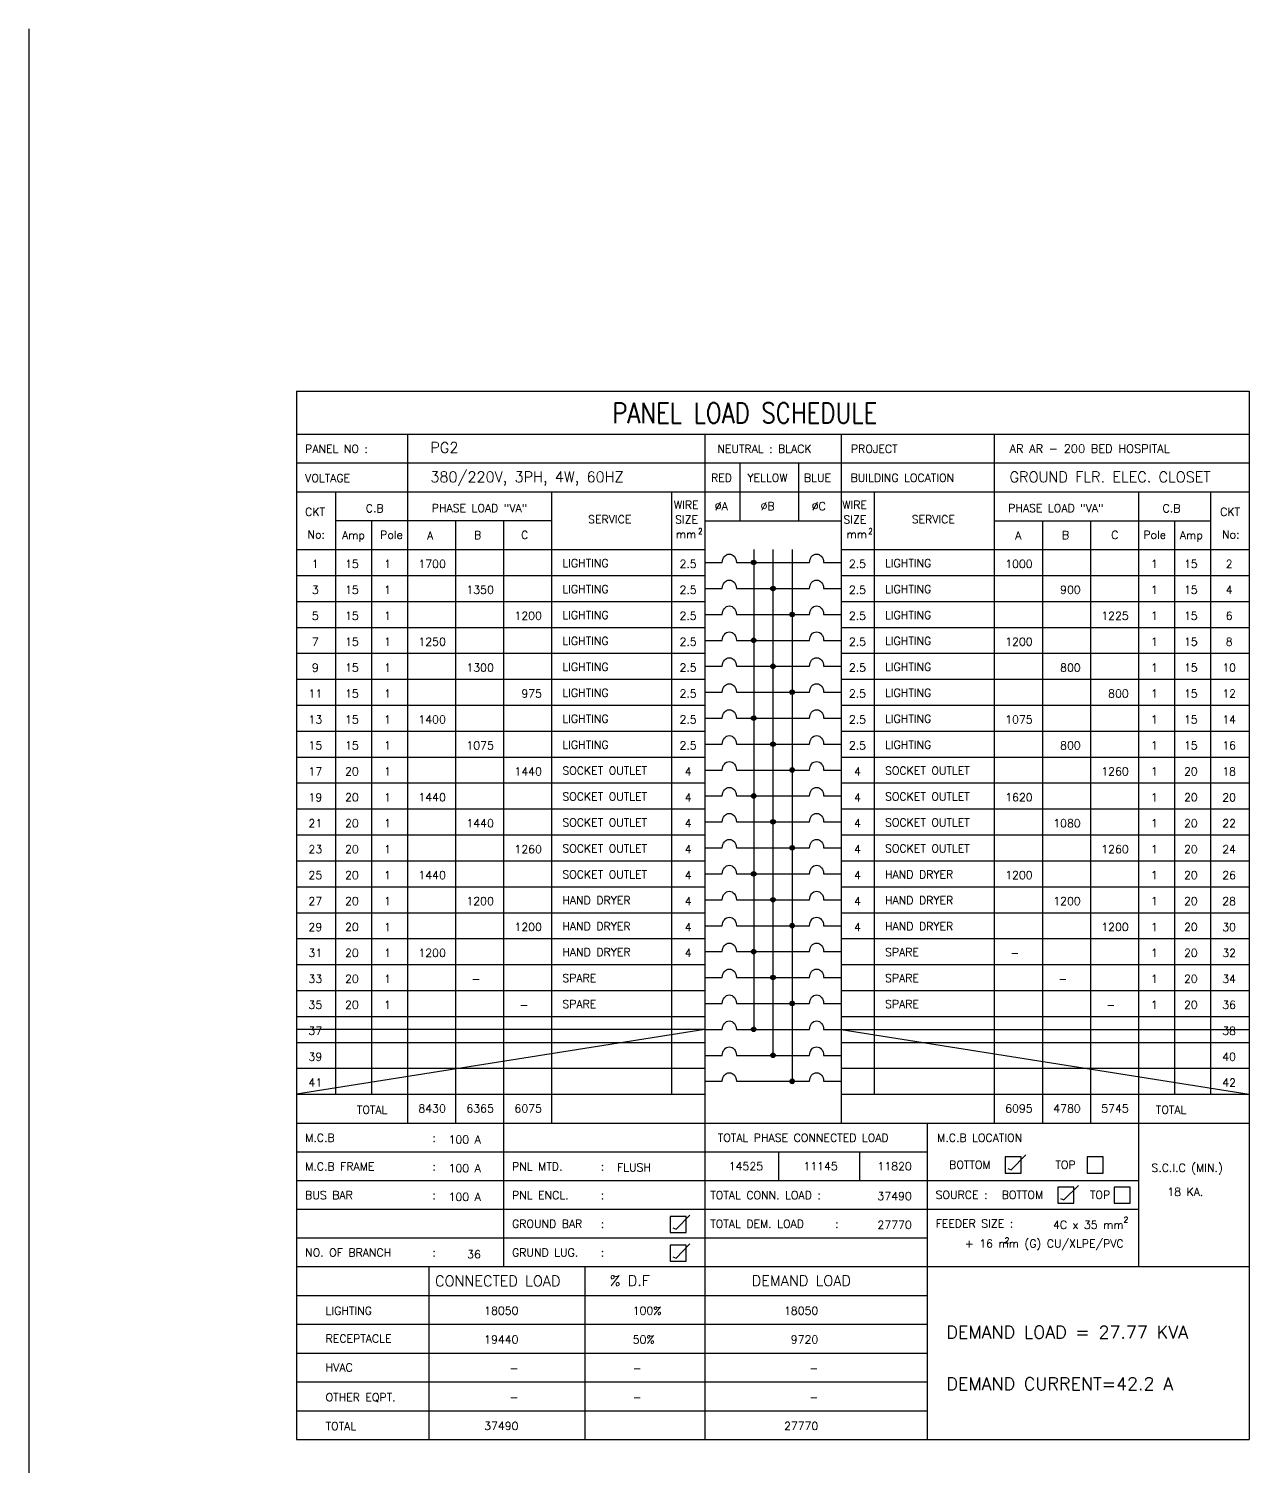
# Model space of a CAD drawing. Extents: x -147786 to -147665, y -2942 to -2850.
# Drawn here: x -147743.11 to -147716.47, y -2881.8 to -2850.43 of the extents above; entities that cross this region are included whole.
import ezdxf
from ezdxf.enums import TextEntityAlignment as Align

# ---------------------------------------------------------------- set-up
doc = ezdxf.new("R2010")
doc.units = 0
doc.header["$MEASUREMENT"] = 0
for name, color, linetype in [('BORDER', 4, 'CONTINUOUS'), ('E-TXT', 2, 'CONTINUOUS'), ('PANEL', 2, 'CONTINUOUS')]:
    doc.layers.add(name, color=color, linetype=linetype)
doc.styles.add('ROMANS', font='ROMANS.shx', dxfattribs={"height": 0.4})
pattern_1 = [(315, (57305.639019, -816.758619), (0.00864749998874, 0.00864749998874), [])]
pattern_2 = [(315, (57305.639019, -818.45676), (0.00864749998874, 0.00864749998874), [])]
pattern_3 = [(315, (57305.639019, -820.154901), (0.00864749998874, 0.00864749998874), [])]
pattern_4 = [(315, (57305.639019, -821.853043), (0.00864749998874, 0.00864749998874), [])]
pattern_5 = [(315, (57305.639019, -823.551184), (0.00864749998874, 0.00864749998874), [])]
pattern_6 = [(315, (57305.639019, -825.249325), (0.00864749998874, 0.00864749998874), [])]

msp = doc.modelspace()

# ---------------------------------------------------------------- hatches: boundary and pattern name
at = {"layer": 'PANEL', "linetype": 'Continuous'}
h = msp.add_hatch(dxfattribs=at)
h.set_pattern_fill('ANSI31', color=256, scale=0.068485, angle=406.041, style=0)
h.set_pattern_definition([(91.040959325, (57305.639019, -816.758619), (-0.00855917542476, -0.00015552164567), [])])
h.paths.add_polyline_path([(-147727.338, -2862.077, 1), (-147727.24, -2862.077, 1)])
h = msp.add_hatch(dxfattribs=at)
h.set_pattern_fill('ANSI31', color=256, scale=0.097835, angle=270, style=0)
h.set_pattern_definition(pattern_1)
h.paths.add_polyline_path([(-147726.918, -2862.643, 1), (-147726.821, -2862.643, 1)])
h = msp.add_hatch(dxfattribs=at)
h.set_pattern_fill('ANSI31', color=256, scale=0.097835, angle=270, style=0)
h.set_pattern_definition(pattern_1)
h.paths.add_polyline_path([(-147726.401, -2863.209, 1), (-147726.499, -2863.209, 1)])
h = msp.add_hatch(dxfattribs=at)
h.set_pattern_fill('ANSI31', color=256, scale=0.097835, angle=270, style=0)
h.set_pattern_definition(pattern_1)
h.paths.add_polyline_path([(-147727.24, -2863.775, 1), (-147727.338, -2863.775, 1)])
h = msp.add_hatch(dxfattribs=at)
h.set_pattern_fill('ANSI31', color=256, scale=0.097835, angle=270, style=0)
h.set_pattern_definition(pattern_1)
h.paths.add_polyline_path([(-147726.821, -2864.341, 1), (-147726.918, -2864.341, 1)])
h = msp.add_hatch(dxfattribs=at)
h.set_pattern_fill('ANSI31', color=256, scale=0.097835, angle=270, style=0)
h.set_pattern_definition(pattern_1)
h.paths.add_polyline_path([(-147726.401, -2864.907, 1), (-147726.499, -2864.907, 1)])
h = msp.add_hatch(dxfattribs=at)
h.set_pattern_fill('ANSI31', color=256, scale=0.097835, angle=270, style=0)
h.set_pattern_definition(pattern_2)
h.paths.add_polyline_path([(-147727.24, -2865.473, 1), (-147727.338, -2865.473, 1)])
h = msp.add_hatch(dxfattribs=at)
h.set_pattern_fill('ANSI31', color=256, scale=0.097835, angle=270, style=0)
h.set_pattern_definition(pattern_2)
h.paths.add_polyline_path([(-147726.821, -2866.039, 1), (-147726.918, -2866.039, 1)])
h = msp.add_hatch(dxfattribs=at)
h.set_pattern_fill('ANSI31', color=256, scale=0.097835, angle=270, style=0)
h.set_pattern_definition(pattern_2)
h.paths.add_polyline_path([(-147726.401, -2866.605, 1), (-147726.499, -2866.605, 1)])
h = msp.add_hatch(dxfattribs=at)
h.set_pattern_fill('ANSI31', color=256, scale=0.097835, angle=270, style=0)
h.set_pattern_definition(pattern_3)
h.paths.add_polyline_path([(-147727.24, -2867.171, 1), (-147727.338, -2867.171, 1)])
h = msp.add_hatch(dxfattribs=at)
h.set_pattern_fill('ANSI31', color=256, scale=0.097835, angle=270, style=0)
h.set_pattern_definition(pattern_3)
h.paths.add_polyline_path([(-147726.821, -2867.737, 1), (-147726.918, -2867.737, 1)])
h = msp.add_hatch(dxfattribs=at)
h.set_pattern_fill('ANSI31', color=256, scale=0.097835, angle=270, style=0)
h.set_pattern_definition(pattern_3)
h.paths.add_polyline_path([(-147726.401, -2868.303, 1), (-147726.499, -2868.303, 1)])
h = msp.add_hatch(dxfattribs=at)
h.set_pattern_fill('ANSI31', color=256, scale=0.097835, angle=270, style=0)
h.set_pattern_definition(pattern_4)
h.paths.add_polyline_path([(-147727.24, -2868.869, 1), (-147727.338, -2868.869, 1)])
h = msp.add_hatch(dxfattribs=at)
h.set_pattern_fill('ANSI31', color=256, scale=0.097835, angle=270, style=0)
h.set_pattern_definition(pattern_4)
h.paths.add_polyline_path([(-147726.821, -2869.436, 1), (-147726.918, -2869.436, 1)])
h = msp.add_hatch(dxfattribs=at)
h.set_pattern_fill('ANSI31', color=256, scale=0.097835, angle=270, style=0)
h.set_pattern_definition(pattern_4)
h.paths.add_polyline_path([(-147726.401, -2870.002, 1), (-147726.499, -2870.002, 1)])
h = msp.add_hatch(dxfattribs=at)
h.set_pattern_fill('ANSI31', color=256, scale=0.097835, angle=270, style=0)
h.set_pattern_definition(pattern_5)
h.paths.add_polyline_path([(-147727.24, -2870.568, 1), (-147727.338, -2870.568, 1)])
h = msp.add_hatch(dxfattribs=at)
h.set_pattern_fill('ANSI31', color=256, scale=0.097835, angle=270, style=0)
h.set_pattern_definition(pattern_5)
h.paths.add_polyline_path([(-147726.821, -2871.134, 1), (-147726.918, -2871.134, 1)])
h = msp.add_hatch(dxfattribs=at)
h.set_pattern_fill('ANSI31', color=256, scale=0.097835, angle=270, style=0)
h.set_pattern_definition(pattern_5)
h.paths.add_polyline_path([(-147726.401, -2871.7, 1), (-147726.499, -2871.7, 1)])
h = msp.add_hatch(dxfattribs=at)
h.set_pattern_fill('ANSI31', color=256, scale=0.097835, angle=270, style=0)
h.set_pattern_definition(pattern_6)
h.paths.add_polyline_path([(-147727.24, -2872.266, 1), (-147727.338, -2872.266, 1)])
h = msp.add_hatch(dxfattribs=at)
h.set_pattern_fill('ANSI31', color=256, scale=0.097835, angle=270, style=0)
h.set_pattern_definition(pattern_6)
h.paths.add_polyline_path([(-147726.821, -2872.832, 1), (-147726.918, -2872.832, 1)])
h = msp.add_hatch(dxfattribs=at)
h.set_pattern_fill('ANSI31', color=256, scale=0.097835, angle=270, style=0)
h.set_pattern_definition(pattern_6)
h.paths.add_polyline_path([(-147726.401, -2873.398, 1), (-147726.499, -2873.398, 1)])

# ---------------------------------------------------------------- linework, layer by layer
at = {"layer": 'BORDER', "color": 1}
msp.add_line((-147743.111, -2850.427), (-147743.111, -2942.494), dxfattribs=at)
at = {"layer": 'PANEL', "color": 6}
for p, q in [((-147737.264, -2858.335), (-147737.264, -2881.218)), ((-147737.264, -2858.335), (-147716.474, -2858.335)), ((-147716.474, -2858.335), (-147716.474, -2881.218)), ((-147737.264, -2881.218), (-147716.474, -2881.218))]:
    msp.add_line(p, q, dxfattribs=at)
at = {"layer": 'PANEL', "color": 2}
for p, q in [((-147737.264, -2859.278), (-147716.474, -2859.278)), ((-147728.354, -2859.278), (-147728.354, -2874.314)), ((-147725.384, -2859.278), (-147725.384, -2874.314)), ((-147737.264, -2860.536), (-147716.474, -2860.536)), ((-147728.354, -2861.168), (-147725.384, -2861.168)), ((-147737.264, -2874.314), (-147716.474, -2874.314))]:
    msp.add_line(p, q, dxfattribs=at)
at = {"layer": 'PANEL', "color": 11}
for p, q in [((-147734.845, -2859.278), (-147734.845, -2874.314)), ((-147722.038, -2859.278), (-147722.038, -2874.314)), ((-147736.418, -2860.536), (-147736.418, -2873.681)), ((-147731.701, -2860.536), (-147731.701, -2874.314)), ((-147729.08, -2860.536), (-147729.08, -2873.681)), ((-147724.659, -2860.536), (-147724.659, -2873.681)), ((-147718.894, -2860.536), (-147718.894, -2877.444)), ((-147717.321, -2860.536), (-147717.321, -2873.681)), ((-147731.701, -2861.165), (-147736.418, -2861.165)), ((-147735.631, -2861.165), (-147735.631, -2873.681)), ((-147733.797, -2861.165), (-147733.797, -2874.314)), ((-147732.749, -2861.165), (-147732.749, -2877.444)), ((-147722.038, -2861.165), (-147717.321, -2861.165)), ((-147720.99, -2861.165), (-147720.99, -2874.314)), ((-147719.942, -2861.165), (-147719.942, -2874.314)), ((-147718.107, -2861.165), (-147718.107, -2873.681)), ((-147737.264, -2861.794), (-147728.354, -2861.794)), ((-147725.384, -2861.794), (-147716.474, -2861.794)), ((-147737.264, -2862.36), (-147728.354, -2862.36)), ((-147725.384, -2862.36), (-147716.474, -2862.36)), ((-147737.264, -2862.926), (-147728.354, -2862.926)), ((-147725.384, -2862.926), (-147716.474, -2862.926)), ((-147737.264, -2863.492), (-147728.354, -2863.492)), ((-147725.384, -2863.492), (-147716.474, -2863.492)), ((-147737.264, -2864.058), (-147728.354, -2864.058)), ((-147725.384, -2864.058), (-147716.474, -2864.058)), ((-147737.264, -2864.624), (-147728.354, -2864.624)), ((-147725.384, -2864.624), (-147716.474, -2864.624)), ((-147737.264, -2865.19), (-147728.354, -2865.19)), ((-147725.384, -2865.19), (-147716.474, -2865.19)), ((-147737.264, -2865.756), (-147728.354, -2865.756)), ((-147725.384, -2865.756), (-147716.474, -2865.756)), ((-147737.264, -2866.322), (-147728.354, -2866.322)), ((-147725.384, -2866.322), (-147716.474, -2866.322)), ((-147737.264, -2866.888), (-147728.354, -2866.888)), ((-147725.384, -2866.888), (-147716.474, -2866.888)), ((-147737.264, -2867.454), (-147728.354, -2867.454)), ((-147725.384, -2867.454), (-147716.474, -2867.454)), ((-147737.264, -2868.02), (-147728.354, -2868.02)), ((-147725.384, -2868.02), (-147716.474, -2868.02)), ((-147737.264, -2868.586), (-147728.354, -2868.586)), ((-147725.384, -2868.586), (-147716.474, -2868.586)), ((-147737.264, -2869.153), (-147728.354, -2869.153)), ((-147725.384, -2869.153), (-147716.474, -2869.153)), ((-147737.264, -2869.719), (-147728.354, -2869.719)), ((-147725.384, -2869.719), (-147716.474, -2869.719)), ((-147737.264, -2870.285), (-147728.354, -2870.285)), ((-147725.384, -2870.285), (-147716.474, -2870.285)), ((-147737.264, -2870.851), (-147728.354, -2870.851)), ((-147725.384, -2870.851), (-147716.474, -2870.851)), ((-147737.264, -2871.417), (-147728.354, -2871.417)), ((-147725.384, -2871.417), (-147716.474, -2871.417)), ((-147737.264, -2871.983), (-147728.354, -2871.983)), ((-147725.384, -2871.983), (-147716.474, -2871.983)), ((-147737.264, -2872.549), (-147728.354, -2872.549)), ((-147725.384, -2872.549), (-147716.474, -2872.549)), ((-147737.264, -2873.115), (-147728.354, -2873.115)), ((-147725.384, -2873.115), (-147716.474, -2873.115)), ((-147737.264, -2873.681), (-147728.354, -2873.681)), ((-147725.384, -2873.681), (-147716.474, -2873.681)), ((-147728.354, -2874.314), (-147728.354, -2881.218)), ((-147723.503, -2874.314), (-147723.503, -2877.444)), ((-147737.264, -2874.94), (-147723.503, -2874.94)), ((-147726.748, -2874.94), (-147726.748, -2875.566)), ((-147724.978, -2874.94), (-147724.978, -2875.566)), ((-147737.264, -2875.566), (-147718.894, -2875.566)), ((-147737.264, -2876.192), (-147718.894, -2876.192)), ((-147737.264, -2876.818), (-147723.503, -2876.818)), ((-147737.264, -2877.444), (-147716.474, -2877.444)), ((-147734.383, -2877.444), (-147734.383, -2881.218)), ((-147730.975, -2877.444), (-147730.975, -2881.218)), ((-147723.503, -2877.444), (-147723.503, -2881.218)), ((-147737.264, -2878.073), (-147723.503, -2878.073)), ((-147737.264, -2878.702), (-147723.503, -2878.702)), ((-147737.264, -2879.331), (-147723.503, -2879.331)), ((-147737.264, -2879.96), (-147723.503, -2879.96)), ((-147737.264, -2880.589), (-147723.503, -2880.589))]:
    msp.add_line(p, q, dxfattribs=at)
at = {"layer": 'PANEL'}
for p, q in [((-147737.264, -2859.904), (-147716.474, -2859.904)), ((-147727.584, -2861.168), (-147727.584, -2859.904)), ((-147726.308, -2861.168), (-147726.308, -2859.904)), ((-147727.289, -2861.794), (-147727.289, -2872.266)), ((-147726.869, -2861.794), (-147726.869, -2872.832)), ((-147726.45, -2861.794), (-147726.45, -2873.398)), ((-147728.354, -2862.077), (-147727.976, -2862.077)), ((-147727.668, -2862.077), (-147726.071, -2862.077)), ((-147725.763, -2862.077), (-147725.384, -2862.077)), ((-147728.354, -2862.643), (-147727.976, -2862.643)), ((-147727.668, -2862.643), (-147726.071, -2862.643)), ((-147725.763, -2862.643), (-147725.384, -2862.643)), ((-147728.354, -2863.209), (-147727.976, -2863.209)), ((-147727.668, -2863.209), (-147726.071, -2863.209)), ((-147725.763, -2863.209), (-147725.384, -2863.209)), ((-147728.354, -2863.775), (-147727.976, -2863.775)), ((-147727.668, -2863.775), (-147726.071, -2863.775)), ((-147725.763, -2863.775), (-147725.384, -2863.775)), ((-147728.354, -2864.341), (-147727.976, -2864.341)), ((-147727.668, -2864.341), (-147726.071, -2864.341)), ((-147725.763, -2864.341), (-147725.384, -2864.341)), ((-147728.354, -2864.907), (-147727.976, -2864.907)), ((-147727.668, -2864.907), (-147726.071, -2864.907)), ((-147725.763, -2864.907), (-147725.384, -2864.907)), ((-147728.354, -2865.473), (-147727.976, -2865.473)), ((-147727.668, -2865.473), (-147726.071, -2865.473)), ((-147725.763, -2865.473), (-147725.384, -2865.473)), ((-147728.354, -2866.039), (-147727.976, -2866.039)), ((-147727.668, -2866.039), (-147726.071, -2866.039)), ((-147725.763, -2866.039), (-147725.384, -2866.039)), ((-147728.354, -2866.605), (-147727.976, -2866.605)), ((-147727.668, -2866.605), (-147726.071, -2866.605)), ((-147725.763, -2866.605), (-147725.384, -2866.605)), ((-147728.354, -2867.171), (-147727.976, -2867.171)), ((-147727.668, -2867.171), (-147726.071, -2867.171)), ((-147725.763, -2867.171), (-147725.384, -2867.171)), ((-147728.354, -2867.737), (-147727.976, -2867.737)), ((-147727.668, -2867.737), (-147726.071, -2867.737)), ((-147725.763, -2867.737), (-147725.384, -2867.737)), ((-147728.354, -2868.303), (-147727.976, -2868.303)), ((-147727.668, -2868.303), (-147726.071, -2868.303)), ((-147725.763, -2868.303), (-147725.384, -2868.303)), ((-147728.354, -2868.869), (-147727.976, -2868.869)), ((-147727.668, -2868.869), (-147726.071, -2868.869)), ((-147725.763, -2868.869), (-147725.384, -2868.869)), ((-147728.354, -2869.436), (-147727.976, -2869.436)), ((-147727.668, -2869.436), (-147726.071, -2869.436)), ((-147725.763, -2869.436), (-147725.384, -2869.436)), ((-147728.354, -2870.002), (-147727.976, -2870.002)), ((-147727.668, -2870.002), (-147726.071, -2870.002)), ((-147725.763, -2870.002), (-147725.384, -2870.002)), ((-147728.354, -2870.568), (-147727.976, -2870.568)), ((-147727.668, -2870.568), (-147726.071, -2870.568)), ((-147725.763, -2870.568), (-147725.384, -2870.568)), ((-147728.354, -2871.134), (-147727.976, -2871.134)), ((-147727.668, -2871.134), (-147726.071, -2871.134)), ((-147725.763, -2871.134), (-147725.384, -2871.134)), ((-147728.354, -2871.7), (-147727.976, -2871.7)), ((-147727.668, -2871.7), (-147726.071, -2871.7)), ((-147725.763, -2871.7), (-147725.384, -2871.7)), ((-147728.354, -2872.266), (-147727.976, -2872.266)), ((-147727.668, -2872.266), (-147726.071, -2872.266)), ((-147725.763, -2872.266), (-147725.384, -2872.266)), ((-147728.354, -2872.832), (-147727.976, -2872.832)), ((-147727.668, -2872.832), (-147726.071, -2872.832)), ((-147725.763, -2872.832), (-147725.384, -2872.832)), ((-147728.354, -2873.398), (-147727.976, -2873.398)), ((-147727.668, -2873.398), (-147726.071, -2873.398)), ((-147725.763, -2873.398), (-147725.384, -2873.398)), ((-147721.667, -2875.334), (-147721.348, -2875.001)), ((-147721.742, -2875.303), (-147721.667, -2875.334)), ((-147720.595, -2875.959), (-147720.519, -2875.989)), ((-147720.519, -2875.989), (-147720.2, -2875.676)), ((-147728.979, -2876.629), (-147728.681, -2876.317)), ((-147729.055, -2876.599), (-147728.979, -2876.629)), ((-147728.979, -2877.257), (-147728.681, -2876.944)), ((-147729.055, -2877.227), (-147728.979, -2877.257))]:
    msp.add_line(p, q, dxfattribs=at)
at = {"layer": 'PANEL', "color": 7}
for p, q in [((-147728.354, -2872.266), (-147737.264, -2872.266)), ((-147728.354, -2872.266), (-147737.264, -2873.681)), ((-147725.384, -2872.266), (-147716.474, -2873.681)), ((-147725.384, -2872.266), (-147716.474, -2872.266))]:
    msp.add_line(p, q, dxfattribs=at)
at = {"layer": 'PANEL', "color": 11}
for points in [[(-147721.45, -2875.05), (-147721.799, -2875.05), (-147721.799, -2875.4), (-147721.45, -2875.4)], [(-147719.666, -2875.05), (-147720.015, -2875.05), (-147720.015, -2875.4), (-147719.666, -2875.4)], [(-147720.302, -2875.706), (-147720.652, -2875.706), (-147720.652, -2876.055), (-147720.302, -2876.055)], [(-147719.076, -2875.706), (-147719.425, -2875.706), (-147719.425, -2876.055), (-147719.076, -2876.055)], [(-147728.762, -2876.346), (-147729.112, -2876.346), (-147729.112, -2876.695), (-147728.762, -2876.695)], [(-147728.762, -2876.974), (-147729.112, -2876.974), (-147729.112, -2877.323), (-147728.762, -2877.323)]]:
    msp.add_lwpolyline(points, close=True, dxfattribs=at)
at = {"layer": 'PANEL'}
for centre in [(-147727.289, -2862.077), (-147726.869, -2862.643), (-147726.45, -2863.209), (-147727.289, -2863.775), (-147726.869, -2864.341), (-147726.45, -2864.907), (-147727.289, -2865.473), (-147726.869, -2866.039), (-147726.45, -2866.605), (-147727.289, -2867.171), (-147726.869, -2867.737), (-147726.45, -2868.303), (-147727.289, -2868.869), (-147726.869, -2869.436), (-147726.45, -2870.002), (-147727.289, -2870.568), (-147726.869, -2871.134), (-147726.45, -2871.7), (-147727.289, -2872.266), (-147726.869, -2872.832), (-147726.45, -2873.398)]:
    msp.add_circle(centre, 0.0489, dxfattribs=at)
at = {"layer": 'PANEL', "extrusion": (0, 0, -1)}
for centre in [(-147727.821, -2862.077), (-147725.917, -2862.077), (-147727.821, -2862.643), (-147725.917, -2862.643), (-147727.821, -2863.209), (-147725.917, -2863.209), (-147727.821, -2863.775), (-147725.917, -2863.775), (-147727.821, -2864.341), (-147725.917, -2864.341), (-147727.821, -2864.907), (-147725.917, -2864.907), (-147727.821, -2865.473), (-147725.917, -2865.473), (-147727.821, -2866.039), (-147725.917, -2866.039), (-147727.821, -2866.605), (-147725.917, -2866.605), (-147727.821, -2867.171), (-147725.917, -2867.171), (-147727.821, -2867.737), (-147725.917, -2867.737), (-147727.821, -2868.303), (-147725.917, -2868.303), (-147727.821, -2868.869), (-147725.917, -2868.869), (-147727.821, -2869.436), (-147725.917, -2869.436), (-147727.821, -2870.002), (-147725.917, -2870.002), (-147727.821, -2870.568), (-147725.917, -2870.568), (-147727.821, -2871.134), (-147725.917, -2871.134), (-147727.821, -2871.7), (-147725.917, -2871.7), (-147727.821, -2872.266), (-147725.917, -2872.266), (-147727.821, -2872.832), (-147725.917, -2872.832), (-147727.821, -2873.398), (-147725.917, -2873.398)]:
    msp.add_ellipse(centre, major_axis=(0, 0.185), ratio=0.833333, start_param=-1.570796, end_param=1.570796, dxfattribs=at)

# ---------------------------------------------------------------- texts
at = {"layer": 'E-TXT', "style": 'ROMANS'}
for s, height, p in [('PG2', 0.2306, (-147734.347, -2859.683)), ('AR AR - 200 BED HOSPITAL', 0.18169, (-147721.706, -2859.681)), ('380/220V, 3PH, 4W, 60HZ', 0.23061, (-147734.347, -2860.323)), ('GROUND FLR. ELEC. CLOSET', 0.23061, (-147721.706, -2860.323)), ('15', 0.1747, (-147736.209, -2862.193)), ('15', 0.1747, (-147717.899, -2862.193)), ('15', 0.1747, (-147736.209, -2862.759)), ('15', 0.1747, (-147717.899, -2862.759)), ('15', 0.1747, (-147736.209, -2863.326)), ('15', 0.1747, (-147717.899, -2863.326)), ('15', 0.1747, (-147736.209, -2863.892)), ('15', 0.1747, (-147717.899, -2863.892)), ('15', 0.1747, (-147736.209, -2864.458)), ('15', 0.1747, (-147717.899, -2864.458)), ('15', 0.1747, (-147736.209, -2865.024)), ('15', 0.1747, (-147717.899, -2865.024)), ('15', 0.1747, (-147736.209, -2865.59)), ('15', 0.1747, (-147717.899, -2865.59)), ('15', 0.1747, (-147736.209, -2866.156)), ('15', 0.1747, (-147717.899, -2866.156)), ('20', 0.1747, (-147736.209, -2866.722)), ('20', 0.1747, (-147717.899, -2866.722)), ('20', 0.1747, (-147736.209, -2867.288)), ('20', 0.1747, (-147717.899, -2867.288)), ('20', 0.1747, (-147736.209, -2867.854)), ('20', 0.1747, (-147717.899, -2867.854)), ('20', 0.1747, (-147736.209, -2868.42)), ('20', 0.1747, (-147717.899, -2868.42)), ('20', 0.1747, (-147736.209, -2868.986)), ('20', 0.1747, (-147717.899, -2868.986)), ('20', 0.1747, (-147736.209, -2869.552)), ('20', 0.1747, (-147717.899, -2869.552)), ('20', 0.1747, (-147736.209, -2870.118)), ('20', 0.1747, (-147717.899, -2870.118)), ('20', 0.1747, (-147736.209, -2870.684)), ('20', 0.1747, (-147717.899, -2870.684)), ('20', 0.1747, (-147736.209, -2871.25)), ('20', 0.1747, (-147717.899, -2871.25)), ('20', 0.1747, (-147736.209, -2871.816)), ('20', 0.1747, (-147717.899, -2871.816))]:
    msp.add_text(s, height=height, dxfattribs=at).set_placement(p)
for s, height, p in [('1', 0.175, (-147735.284, -2862.107)), ('2.5', 0.1747, (-147728.721, -2862.107)), ('2.5', 0.1747, (-147725.025, -2862.107)), ('1', 0.175, (-147718.546, -2862.107)), ('1', 0.175, (-147735.284, -2862.673)), ('2.5', 0.1747, (-147728.721, -2862.673)), ('2.5', 0.1747, (-147725.025, -2862.673)), ('1', 0.175, (-147718.546, -2862.673)), ('1', 0.175, (-147735.284, -2863.239)), ('2.5', 0.1747, (-147728.721, -2863.239)), ('2.5', 0.1747, (-147725.025, -2863.239)), ('1', 0.175, (-147718.546, -2863.239)), ('1', 0.175, (-147735.284, -2863.805)), ('2.5', 0.1747, (-147728.721, -2863.805)), ('2.5', 0.1747, (-147725.025, -2863.805)), ('1', 0.175, (-147718.546, -2863.805)), ('1', 0.175, (-147735.284, -2864.371)), ('2.5', 0.1747, (-147728.721, -2864.371)), ('2.5', 0.1747, (-147725.025, -2864.371)), ('1', 0.175, (-147718.546, -2864.371)), ('1', 0.175, (-147735.284, -2864.937)), ('2.5', 0.1747, (-147728.721, -2864.937)), ('2.5', 0.1747, (-147725.025, -2864.937)), ('1', 0.175, (-147718.546, -2864.937)), ('1', 0.175, (-147735.284, -2865.503)), ('2.5', 0.1747, (-147728.721, -2865.503)), ('2.5', 0.1747, (-147725.025, -2865.503)), ('1', 0.175, (-147718.546, -2865.503)), ('1', 0.175, (-147735.284, -2866.069)), ('2.5', 0.1747, (-147728.721, -2866.069)), ('2.5', 0.1747, (-147725.025, -2866.069)), ('1', 0.175, (-147718.546, -2866.069)), ('1', 0.175, (-147735.284, -2866.636)), ('4', 0.175, (-147728.721, -2866.636)), ('4', 0.175, (-147725.025, -2866.636)), ('1', 0.175, (-147718.546, -2866.636)), ('1', 0.175, (-147735.284, -2867.202)), ('4', 0.175, (-147728.721, -2867.202)), ('4', 0.175, (-147725.025, -2867.202)), ('1', 0.175, (-147718.546, -2867.202)), ('1', 0.175, (-147735.284, -2867.768)), ('4', 0.175, (-147728.721, -2867.768)), ('4', 0.175, (-147725.025, -2867.768)), ('1', 0.175, (-147718.546, -2867.768)), ('1', 0.175, (-147735.284, -2868.334)), ('4', 0.175, (-147728.721, -2868.334)), ('4', 0.175, (-147725.025, -2868.334)), ('1', 0.175, (-147718.546, -2868.334)), ('1', 0.175, (-147735.284, -2868.9)), ('4', 0.175, (-147728.721, -2868.9)), ('4', 0.175, (-147725.025, -2868.9)), ('1', 0.175, (-147718.546, -2868.9)), ('1', 0.175, (-147735.284, -2869.466)), ('4', 0.175, (-147728.721, -2869.466)), ('4', 0.175, (-147725.025, -2869.466)), ('1', 0.175, (-147718.546, -2869.466)), ('1', 0.175, (-147735.284, -2870.032)), ('4', 0.175, (-147728.721, -2870.032)), ('4', 0.175, (-147725.025, -2870.032)), ('1', 0.175, (-147718.546, -2870.032)), ('1', 0.175, (-147735.284, -2870.598)), ('4', 0.175, (-147728.721, -2870.598)), ('1', 0.175, (-147718.546, -2870.598)), ('1', 0.175, (-147735.284, -2871.164)), ('1', 0.175, (-147718.546, -2871.164)), ('1', 0.175, (-147735.284, -2871.73)), ('1', 0.175, (-147718.546, -2871.73))]:
    msp.add_text(s, height=height, dxfattribs=at).set_placement(p, align=Align.MIDDLE)
for s, height, p in [('1700', 0.1747, (-147734.008, -2862.193)), ('1000', 0.1747, (-147721.201, -2862.193)), ('1350', 0.1747, (-147732.96, -2862.759)), ('900', 0.1747, (-147720.153, -2862.759)), ('1200', 0.1747, (-147731.912, -2863.326)), ('1225', 0.1747, (-147719.105, -2863.326)), ('1250', 0.1747, (-147734.008, -2863.892)), ('1200', 0.1747, (-147721.201, -2863.892)), ('1300', 0.1747, (-147732.96, -2864.458)), ('800', 0.1747, (-147720.153, -2864.458)), ('975', 0.1747, (-147731.912, -2865.024)), ('800', 0.1747, (-147719.105, -2865.024)), ('1400', 0.1747, (-147734.008, -2865.59)), ('1075', 0.1747, (-147721.201, -2865.59)), ('1075', 0.1747, (-147732.96, -2866.156)), ('800', 0.1747, (-147720.153, -2866.156)), ('1440', 0.1747, (-147731.912, -2866.722)), ('1260', 0.1747, (-147719.105, -2866.722)), ('1440', 0.1747, (-147734.008, -2867.288)), ('1620', 0.1747, (-147721.201, -2867.288)), ('1440', 0.1747, (-147732.96, -2867.854)), ('1080', 0.1747, (-147720.153, -2867.854)), ('1260', 0.1747, (-147731.912, -2868.42)), ('1260', 0.1747, (-147719.105, -2868.42)), ('1440', 0.1747, (-147734.008, -2868.986)), ('1200', 0.1747, (-147721.201, -2868.986)), ('1200', 0.1747, (-147732.96, -2869.552)), ('1200', 0.1747, (-147720.153, -2869.552)), ('1200', 0.1747, (-147731.912, -2870.118)), ('1200', 0.1747, (-147719.105, -2870.118)), ('1200', 0.1747, (-147734.008, -2870.684)), ('-', 0.175, (-147721.493, -2870.684)), ('-', 0.175, (-147733.252, -2871.25)), ('-', 0.175, (-147720.445, -2871.25)), ('-', 0.175, (-147732.204, -2871.816)), ('-', 0.175, (-147719.397, -2871.816)), ('8430', 0.1747, (-147734.008, -2874.08)), ('6365', 0.1747, (-147732.96, -2874.08)), ('6075', 0.1747, (-147731.912, -2874.08)), ('6095', 0.1747, (-147721.201, -2874.08)), ('4780', 0.1747, (-147720.153, -2874.08)), ('5745', 0.1747, (-147719.105, -2874.08)), ('100 A', 0.1747, (-147733.245, -2874.758)), ('100 A', 0.1747, (-147733.245, -2875.384)), ('FLUSH', 0.1747, (-147729.531, -2875.366)), ('14525', 0.1747, (-147727.085, -2875.34)), ('11145', 0.1747, (-147725.455, -2875.34)), ('11820', 0.1747, (-147723.839, -2875.34)), ('100 A', 0.1747, (-147733.245, -2876.01)), ('37490', 0.1747, (-147723.839, -2875.992)), ('27770', 0.1747, (-147723.839, -2876.618)), ('4C x 35 mm', 0.1747, (-147719.215, -2876.618)), ('2', 0.122, (-147719.114, -2876.48)), ('+ 16 mm (G) CU/XLPE/PVC', 0.17471, (-147719.215, -2877.028)), ('2', 0.122, (-147721.71, -2876.931)), ('36', 0.1747, (-147733.245, -2877.262)), ('18050', 0.1747, (-147732.423, -2878.492)), ('18050', 0.1747, (-147725.88, -2878.492)), ('19440', 0.1747, (-147732.423, -2879.121)), ('9720', 0.1747, (-147725.88, -2879.121)), ('-', 0.175, (-147732.423, -2879.75)), ('-', 0.175, (-147725.88, -2879.75)), ('-', 0.175, (-147732.423, -2880.379)), ('-', 0.175, (-147725.88, -2880.379)), ('37490', 0.1747, (-147732.423, -2881.008)), ('27770', 0.1747, (-147725.88, -2881.008))]:
    msp.add_text(s, height=height, dxfattribs=at).set_placement(p, align=Align.RIGHT)
at = {"layer": 'PANEL', "color": 6, "style": 'ROMANS', "width": 0.833333}
msp.add_text('PANEL LOAD SCHEDULE', height=0.44026, dxfattribs=at).set_placement((-147730.379, -2859.034))
at = {"layer": 'PANEL', "style": 'ROMANS'}
for s, height, p in [('PANEL NO :', 0.1747, (-147737.079, -2859.683)), ('NEUTRAL : BLACK', 0.17471, (-147728.083, -2859.683)), ('PROJECT', 0.1747, (-147725.167, -2859.683)), ('VOLTAGE', 0.1747, (-147737.079, -2860.321)), ('RED', 0.1747, (-147728.22, -2860.315)), ('YELLOW', 0.1747, (-147727.426, -2860.315)), ('BLUE', 0.1747, (-147726.193, -2860.315)), ('BUILDING LOCATION', 0.17471, (-147725.176, -2860.315)), ('CKT', 0.1747, (-147737.079, -2861.057)), ('C.B', 0.1747, (-147735.755, -2860.982)), ('PHASE LOAD "VA"', 0.17471, (-147734.315, -2860.976)), ('WIRE', 0.1747, (-147729.031, -2860.906)), ('%%CA', 0.1747, (-147728.139, -2860.934)), ('%%CB', 0.1747, (-147727.139, -2860.934)), ('%%CC', 0.1747, (-147726.023, -2860.934)), ('WIRE', 0.1747, (-147725.356, -2860.906)), ('PHASE LOAD "VA"', 0.17471, (-147721.736, -2860.976)), ('C.B', 0.1747, (-147718.366, -2860.982)), ('CKT', 0.1747, (-147717.109, -2861.057)), ('SERVICE', 0.1747, (-147730.903, -2861.221)), ('SIZE', 0.1747, (-147729.006, -2861.227)), ('SIZE', 0.1747, (-147725.332, -2861.227)), ('SERVICE', 0.1747, (-147723.842, -2861.221)), ('No:', 0.1747, (-147737.028, -2861.55)), ('Amp', 0.1747, (-147736.274, -2861.564)), ('Pole', 0.1747, (-147735.443, -2861.557)), ('A', 0.175, (-147734.417, -2861.573)), ('B', 0.175, (-147733.393, -2861.565)), ('C', 0.175, (-147732.366, -2861.563)), ('mm', 0.1747, (-147728.99, -2861.548)), ('mm', 0.1747, (-147725.265, -2861.548)), ('A', 0.175, (-147721.582, -2861.573)), ('B', 0.175, (-147720.564, -2861.565)), ('C', 0.175, (-147719.486, -2861.563)), ('Pole', 0.1747, (-147718.786, -2861.557)), ('Amp', 0.1747, (-147717.989, -2861.564)), ('No:', 0.1747, (-147717.069, -2861.55)), ('LIGHTING', 0.1747, (-147731.466, -2862.178)), ('LIGHTING', 0.1747, (-147724.424, -2862.178)), ('LIGHTING', 0.1747, (-147731.466, -2862.744)), ('LIGHTING', 0.1747, (-147724.424, -2862.744)), ('LIGHTING', 0.1747, (-147731.466, -2863.31)), ('LIGHTING', 0.1747, (-147724.424, -2863.31)), ('LIGHTING', 0.1747, (-147731.466, -2863.876)), ('LIGHTING', 0.1747, (-147724.424, -2863.876)), ('LIGHTING', 0.1747, (-147731.466, -2864.442)), ('LIGHTING', 0.1747, (-147724.424, -2864.442)), ('LIGHTING', 0.1747, (-147731.466, -2865.008)), ('LIGHTING', 0.1747, (-147724.424, -2865.008)), ('LIGHTING', 0.1747, (-147731.466, -2865.574)), ('LIGHTING', 0.1747, (-147724.424, -2865.574)), ('LIGHTING', 0.1747, (-147731.466, -2866.14)), ('LIGHTING', 0.1747, (-147724.424, -2866.14)), ('SOCKET OUTLET', 0.17471, (-147731.466, -2866.706)), ('SOCKET OUTLET', 0.17471, (-147724.424, -2866.706)), ('SOCKET OUTLET', 0.17471, (-147731.466, -2867.272)), ('SOCKET OUTLET', 0.17471, (-147724.424, -2867.272)), ('SOCKET OUTLET', 0.17471, (-147731.466, -2867.838)), ('SOCKET OUTLET', 0.17471, (-147724.424, -2867.838)), ('SOCKET OUTLET', 0.17471, (-147731.466, -2868.404)), ('SOCKET OUTLET', 0.17471, (-147724.424, -2868.404)), ('SOCKET OUTLET', 0.17471, (-147731.466, -2868.97)), ('HAND DRYER', 0.1747, (-147724.424, -2868.97)), ('HAND DRYER', 0.1747, (-147731.466, -2869.536)), ('HAND DRYER', 0.1747, (-147724.424, -2869.536)), ('HAND DRYER', 0.1747, (-147731.466, -2870.102)), ('HAND DRYER', 0.1747, (-147724.424, -2870.102)), ('HAND DRYER', 0.1747, (-147731.466, -2870.668)), ('SPARE', 0.1747, (-147724.424, -2870.668)), ('SPARE', 0.1747, (-147731.466, -2871.234)), ('SPARE', 0.1747, (-147724.424, -2871.234)), ('SPARE', 0.1747, (-147731.466, -2871.8)), ('SPARE', 0.1747, (-147724.424, -2871.8)), ('TOTAL', 0.1747, (-147735.95, -2874.107)), ('TOTAL', 0.1747, (-147718.513, -2874.107)), ('M.C.B', 0.1747, (-147737.079, -2874.719)), (':', 0.175, (-147734.298, -2874.719)), ('TOTAL PHASE CONNECTED LOAD', 0.17471, (-147728.073, -2874.719)), ('M.C.B LOCATION', 0.17471, (-147723.287, -2874.719)), ('M.C.B FRAME', 0.17471, (-147737.079, -2875.345)), (':', 0.175, (-147734.298, -2875.345)), ('PNL MTD.', 0.1747, (-147732.564, -2875.345)), (':', 0.175, (-147730.63, -2875.345)), ('BOTTOM', 0.1747, (-147723.024, -2875.308)), ('TOP', 0.1747, (-147720.705, -2875.308)), ('S.C.I.C (MIN.)', 0.17471, (-147718.609, -2875.374)), ('BUS BAR', 0.1747, (-147737.079, -2875.971)), (':', 0.175, (-147734.298, -2875.971)), ('PNL ENCL.', 0.1747, (-147732.564, -2875.971)), (':', 0.175, (-147730.63, -2875.971)), ('TOTAL CONN. LOAD :', 0.17471, (-147728.237, -2875.971)), ('SOURCE :', 0.1747, (-147723.319, -2875.964)), ('BOTTOM', 0.1747, (-147721.877, -2875.964)), ('TOP', 0.1747, (-147719.951, -2875.964)), ('18 KA.', 0.1747, (-147718.262, -2875.898)), ('GROUND BAR', 0.1747, (-147732.564, -2876.597)), (':', 0.175, (-147730.63, -2876.597)), ('TOTAL DEM. LOAD ', 0.17471, (-147728.237, -2876.597)), (':', 0.175, (-147725.516, -2876.597)), ('FEEDER SIZE :', 0.17471, (-147723.319, -2876.59)), ('NO. OF BRANCH', 0.17471, (-147737.079, -2877.223)), (':', 0.175, (-147734.298, -2877.223)), ('GRUND LUG.', 0.1747, (-147732.564, -2877.223)), (':', 0.175, (-147730.63, -2877.223)), ('CONNECTED LOAD', 0.23061, (-147734.244, -2877.871)), ('% D.F', 0.2306, (-147730.433, -2877.864)), ('DEMAND LOAD', 0.23061, (-147727.332, -2877.864)), ('LIGHTING', 0.1747, (-147736.632, -2878.493)), ('100%', 0.1747, (-147729.93, -2878.493)), ('DEMAND LOAD = 27.77 KVA', 0.27953, (-147723.083, -2879.014)), ('RECEPTACLE', 0.1747, (-147736.632, -2879.101)), ('50%', 0.1747, (-147729.93, -2879.122)), ('HVAC', 0.1747, (-147736.632, -2879.73)), ('-', 0.175, (-147729.93, -2879.751)), ('DEMAND CURRENT=42.2 A', 0.27953, (-147723.083, -2880.141)), ('OTHER EQPT.', 0.17471, (-147736.632, -2880.382)), ('-', 0.175, (-147729.93, -2880.38)), ('TOTAL', 0.1747, (-147736.632, -2881.011))]:
    msp.add_text(s, height=height, dxfattribs=at).set_placement(p)
at = {"layer": 'PANEL', "style": 'ROMANS', "width": 0.833333}
for p in [(-147728.502, -2861.459), (-147724.789, -2861.459)]:
    msp.add_text('2', height=0.132, dxfattribs=at).set_placement(p)
at = {"layer": 'PANEL', "style": 'ROMANS'}
for s, height, p in [('1', 0.175, (-147736.857, -2862.107)), ('2', 0.175, (-147716.913, -2862.107)), ('3', 0.175, (-147736.857, -2862.673)), ('4', 0.175, (-147716.913, -2862.673)), ('5', 0.175, (-147736.857, -2863.239)), ('6', 0.175, (-147716.913, -2863.239)), ('7', 0.175, (-147736.857, -2863.805)), ('8', 0.175, (-147716.913, -2863.805)), ('9', 0.175, (-147736.857, -2864.371)), ('10', 0.1747, (-147716.913, -2864.371)), ('11', 0.1747, (-147736.857, -2864.937)), ('12', 0.1747, (-147716.913, -2864.937)), ('13', 0.1747, (-147736.857, -2865.503)), ('14', 0.1747, (-147716.913, -2865.503)), ('15', 0.1747, (-147736.857, -2866.069)), ('16', 0.1747, (-147716.913, -2866.069)), ('17', 0.1747, (-147736.857, -2866.636)), ('18', 0.1747, (-147716.913, -2866.636)), ('19', 0.1747, (-147736.857, -2867.202)), ('20', 0.1747, (-147716.913, -2867.202)), ('21', 0.1747, (-147736.857, -2867.768)), ('22', 0.1747, (-147716.913, -2867.768)), ('23', 0.1747, (-147736.857, -2868.334)), ('24', 0.1747, (-147716.913, -2868.334)), ('25', 0.1747, (-147736.857, -2868.9)), ('26', 0.1747, (-147716.913, -2868.9)), ('27', 0.1747, (-147736.857, -2869.466)), ('28', 0.1747, (-147716.913, -2869.466)), ('29', 0.1747, (-147736.857, -2870.032)), ('30', 0.1747, (-147716.913, -2870.032)), ('31', 0.1747, (-147736.857, -2870.598)), ('32', 0.1747, (-147716.913, -2870.598)), ('33', 0.1747, (-147736.857, -2871.164)), ('34', 0.1747, (-147716.913, -2871.164)), ('35', 0.1747, (-147736.857, -2871.73)), ('36', 0.1747, (-147716.913, -2871.73)), ('37', 0.1747, (-147736.857, -2872.296)), ('38', 0.1747, (-147716.913, -2872.296)), ('39', 0.1747, (-147736.857, -2872.862)), ('40', 0.1747, (-147716.913, -2872.862)), ('41', 0.1747, (-147736.857, -2873.428)), ('42', 0.1747, (-147716.913, -2873.428))]:
    msp.add_text(s, height=height, dxfattribs=at).set_placement(p, align=Align.MIDDLE)

doc.saveas('drawing.dxf')
